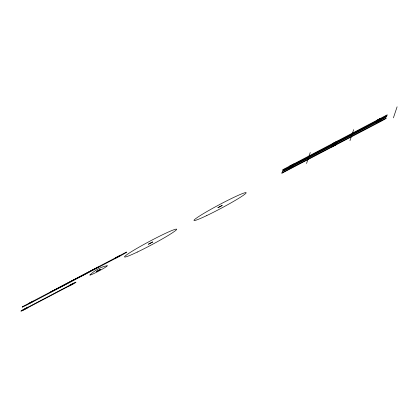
<?xml version="1.0" encoding="UTF-8"?>
<svg xmlns="http://www.w3.org/2000/svg" width="418" height="418" viewBox="0 0 418 418"><rect width="100%" height="100%" fill="white"/><g stroke="black" fill="none" stroke-linecap="round" stroke-linejoin="round"><path stroke-width="0.63" d="M306.546 163.495L310.24 152.465M349.976 140.678L353.67 129.643M393.406 117.855L397.1 106.82M107.186 265.759L107.165 265.905A9.839 0.669 -28 0 1 98.173 271.392A9.839 0.669 -28 0 1 89.792 275.039C94.484 270.723 100.999 266.616 107.186 265.759M22.363 306.765L22.206 307.225L26.475 305.171L122.019 254.964L126.44 252.451L126.597 251.991L22.363 306.765M28.873 303.343L28.722 303.802L33.064 301.519L33.221 301.059L28.873 303.343M115.739 257.697L115.582 258.157L119.929 255.879L120.081 255.419L115.739 257.697M281.946 172.822L281.795 173.282L381.608 121.021L386.028 118.508L386.185 118.048L281.946 172.822M282.563 170.983L282.411 171.443L286.675 169.394L382.224 119.182L386.645 116.674L386.796 116.214L282.563 170.983M283.023 169.603L282.871 170.063L287.14 168.015L382.684 117.803L387.105 115.295L387.261 114.835L283.023 169.603M289.078 167.561L288.922 168.02L293.269 165.737L293.42 165.277L289.078 167.561M289.538 166.181L289.387 166.641L293.729 164.358L293.885 163.898L289.538 166.181M331.892 146.577L331.74 147.037L336.082 144.753L336.239 144.294L331.892 146.577M332.509 144.738L332.357 145.198L336.699 142.919L336.851 142.46L332.509 144.738M332.968 143.358L332.817 143.818L337.159 141.54L337.316 141.08L332.968 143.358M375.939 121.915L375.787 122.375L380.129 120.097L380.286 119.637L375.939 121.915M376.404 120.541L376.247 121.001L380.589 118.717L380.746 118.257L376.404 120.541M96.312 271.601L100.649 269.312L96.359 271.548M148.432 244.216L152.769 241.928L148.453 244.19M217.919 207.699L222.256 205.41L217.94 207.678M50.531 292.135L98.287 267.045L50.531 292.135M23.089 309.963L27.416 307.711L23.089 309.963M69.513 285.572L73.834 283.3L69.513 285.572M67.982 286.205L29.082 306.645A4.917 0.334 -28 0 0 22.567 309.968A4.917 0.334 -28 0 0 22.332 310.673A4.917 0.334 -28 0 0 28.926 307.105L67.826 286.664A4.917 0.334 -28 0 0 74.341 283.341A4.917 0.334 -28 0 0 74.576 282.641A4.917 0.334 -28 0 0 67.982 286.205M137.297 252.07A29.511 2.006 -28 0 0 176.673 229.33A29.511 2.006 -28 0 0 137.825 247.858A29.511 2.006 -28 0 0 137.297 252.07M206.79 215.552A29.511 2.006 -28 0 0 246.16 192.818A29.511 2.006 -28 0 0 207.312 211.341A29.511 2.006 -28 0 0 206.79 215.552"/></g></svg>
